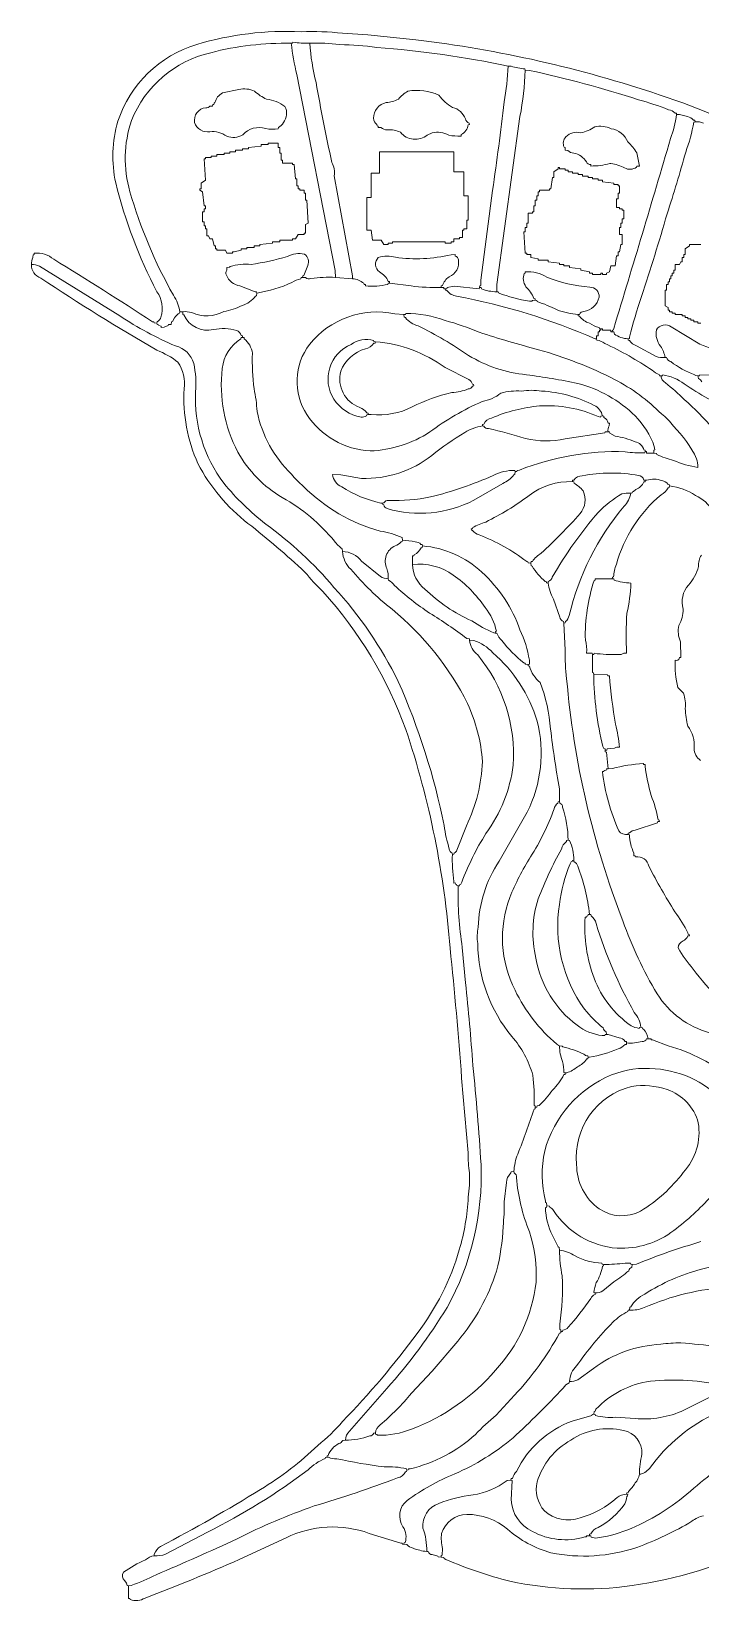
# Model space of a CAD drawing. Header units: millimetres. Extents: x 3818 to 296698, y 517 to 278183.
# Drawn here: x 3818 to 112352, y 23861 to 278183 of the extents above; entities that cross this region are included whole.
import ezdxf

# ---------------------------------------------------------------- set-up
doc = ezdxf.new("R2010")
doc.units = ezdxf.units.MM
for name, color, linetype, lineweight in [('01_MAIN_BUILDING_CLOSED', 7, 'Continuous', 13), ('03_POOLS_AND_WATER', 7, 'Continuous', 13), ('04_PATHS_ISLANDS_AND_BRIDGES', 7, 'Continuous', 13)]:
    doc.layers.add(name, color=color, linetype=linetype, lineweight=lineweight)

msp = doc.modelspace()

# ---------------------------------------------------------------- linework, layer by layer
at = {"layer": '01_MAIN_BUILDING_CLOSED', "linetype": 'Continuous'}
for points in [[(114308, 200419, 0.1593665), (111528, 202963, 0.1168201), (107292, 204514), (107265, 204277), (107075, 204232, -0.1687967), (105938, 203090, 0.1506664), (98698, 191811, 0.0803687), (98226, 189772), (98053, 189710), (98032, 189468), (98271, 189443), (98322, 189259, 0.06987), (101042, 188773, -0.0461599), (100390, 183869, 0.0257), (100347, 177431), (99889, 177426, -0.2479031), (98945, 177213, -0.0434424), (95093, 177386), (95033, 177218), (94792, 177199), (94831, 174265), (95003, 174201), (95023, 173958), (97263, 173883), (97327, 173716), (97569, 173727, 0.0250013), (98562, 165923, -0.0339595), (99190, 162153, 0.2425438), (98401, 162016), (97181, 161883), (97118, 161710), (96875, 161690), (96895, 161447), (97067, 161384), (97338, 158681), (98034, 158706, -0.0484588), (103053, 159530), (103114, 159364), (103356, 159375), (103336, 159123, 0.0303248), (104332, 154332, -0.0514381), (105450, 150407), (105629, 150348), (105671, 150116), (105425, 150113), (105373, 149931), (101715, 148748, 0.1827739), (100823, 148286), (100614, 148260), (100579, 148032), (100791, 147982, 0.0893873), (101501, 145019), (101505, 144560), (101745, 144569), (101808, 144401, -0.4054813), (103976, 142865, 0.0223949), (108171, 135486, -0.0458584), (110290, 132086), (110306, 131879), (110490, 131826), (110532, 131597), (110292, 131588, -0.1668736), (109507, 130771, 0.3013602), (108695, 129644, 0.0547759), (111162, 126208, 0.0412187), (115332, 121356, 0.2552192)], [(112354, 160039, -0.2674783), (111308, 161977, 0.1834964), (110259, 165583, -0.0460905), (109862, 168427, 0.1115482), (109564, 170907), (108663, 171857, -0.0711528), (108218, 176273, 0.2162166), (108812, 176374), (108916, 176732), (109144, 176736), (109088, 179227, -0.1654275), (108839, 181902, 0.1115377), (109526, 184551, -0.26687), (110392, 188451, 0.1220663), (111997, 191450, -0.1554061), (112472, 193317)]]:
    msp.add_lwpolyline(points, format="xyb", dxfattribs=at)
at = {"layer": '03_POOLS_AND_WATER', "linetype": 'Continuous'}
msp.add_lwpolyline([(89468, 80671, 0.0508692), (89906, 76480, -0.0559413), (89492, 68638), (89507, 67783), (89679, 67720), (89699, 67477), (89937, 67502), (89986, 67688, 0.1525179), (90875, 68153, 0.0216952), (94559, 72801, -0.2149654), (95224, 73495), (95255, 73727), (95048, 73773, -0.0676739), (95430, 75404, 0.0914034), (96446, 78055), (96622, 78115), (96644, 78356), (96401, 78376), (96337, 78549, -0.1151438), (91988, 79720, 0.1117318)], format="xyb", close=True, dxfattribs=at)
at = {"layer": '04_PATHS_ISLANDS_AND_BRIDGES', "linetype": 'Continuous'}
for points in [[(112843, 263304, 0.1172882), (111458, 263542), (111423, 263770), (111215, 263796, 0.1485502), (110199, 264366, 0.1109924), (108449, 264699), (108414, 264927), (108205, 264953, 0.1539789), (107158, 265491, 0.0261517), (102286, 267101, 0.0258887), (84619, 271860), (83912, 271875), (83863, 272089, -0.0612909), (81615, 272552), (81134, 272569, 0.0327752), (59843, 275583, 0.0315289), (53822, 276044, 0.0380887), (48958, 276273, -0.0571705), (46238, 276448), (46187, 276288), (45949, 276273, 0.0657622), (32906, 274733, 0.2453521), (20060, 263737, 0.1532178), (19792, 252199, 0.0568765), (26850, 235415, -0.1143925), (27894, 232755), (27862, 232523, 0.1664051), (27042, 231753), (26687, 231183), (26527, 231112), (26505, 230671), (26061, 230652), (25985, 230499), (25334, 230261), (24884, 230208), (24875, 230434), (24507, 230501), (24434, 230650), (24225, 230675), (24190, 230903), (24221, 231135, 0.2474522), (24829, 231885, 0.2384505), (24190, 235995, -0.0599824), (17508, 253619, -0.1272028), (17853, 263628, -0.2446548), (30646, 276067, -0.0846604), (47569, 278125, -0.0330015), (54283, 277894), (58406, 277619), (66187, 276835, -0.0509766), (105642, 267911, -0.0470377), (125335, 259363, -0.0707334)], [(112843, 263304, 0.1172882), (111458, 263542), (111244, 263493, -0.0445809), (109925, 258593, -0.0113022), (106928, 248628, -0.0087378), (102761, 235202, 0.0178992), (100793, 228641), (100793, 228405), (100579, 228356), (100610, 228125), (100811, 228090, 0.1463937), (101969, 227201), (105124, 225495, 0.0881993), (106597, 225347, 0.095368), (105851, 227148, -0.2166189), (105177, 229789, -0.4612145), (107591, 230276), (112234, 227511, 0.0589382), (116825, 226084, -0.4389456)], [(114294, 213831, 0.0448186), (109706, 218502, 0.028808), (106638, 221221, -0.2366519), (105903, 222338), (105670, 222368), (105629, 222563, -0.0779559), (104514, 223264, 0.0377558), (96811, 227598, 0.1215273), (95528, 228135), (95486, 228356), (95239, 228373, 0.05511), (72785, 235285, -0.2146969), (71181, 236192), (70981, 236227), (70949, 236458), (70718, 236458), (70718, 236690), (70255, 236690, -0.042217), (65394, 236921), (61921, 237384), (61683, 237360), (61632, 237175, -0.0767317), (57986, 236921), (57986, 237153), (57789, 237187), (57725, 237355, 0.1605644), (55903, 238079), (53125, 238310, 0.0463456), (49161, 238134, -0.2649602), (48259, 238271), (47801, 238310), (47563, 238285), (47514, 238099, 0.078023), (46081, 237484, -0.0641659), (40394, 235764), (40333, 235326), (40169, 235266, -0.1587435), (38001, 233758, -0.074661), (35050, 232774, -0.2358892), (29854, 232631, 0.0697716), (28356, 232755), (28407, 232307), (28558, 232234, 0.3615023), (33350, 229845, -0.1206241), (37120, 229713, -0.2354383), (37864, 228871), (38053, 228825), (38079, 228588), (38309, 228556), (38342, 228353, -0.1867143), (39672, 226015, 0.0415245), (39931, 220255, -0.0403775), (40418, 216575, 0.1506849), (46007, 206424, 0.0498603), (47959, 204441, 0.132475), (60394, 197199, -0.0795509), (63924, 196136), (64005, 195718, -0.0544131), (66051, 195449, -0.2059119), (67001, 195045), (67210, 195019), (67245, 194792, -0.1701707), (76868, 190526, -0.1241059), (83053, 181202, -0.0698359), (84577, 176299), (84586, 175630), (84375, 175579), (84400, 175341), (84586, 175292, 0.1484868), (86329, 172671, -0.0720156), (88011, 165095, 0.0116251), (89443, 155416), (89468, 153356), (89497, 153123, -0.3021459), (89977, 152474, -0.0776324), (90856, 147106), (91084, 147071, -0.1102013), (91782, 143866), (91813, 143634, -0.2455682), (92424, 142886, -0.06544), (94329, 135069), (94560, 135038), (94595, 134837, -0.1843921), (95397, 133591, 0.0549155), (101597, 119190, -0.1480622), (102662, 116782), (102893, 116750), (102925, 116547), (103089, 116487, -0.1282093), (103819, 114931), (104276, 114889), (104361, 114751), (104564, 114733), (107086, 113799, -0.0932262), (117508, 108481, -0.0299912)], [(112569, 221364, 0.1910804), (111984, 221902), (111921, 222338), (111473, 222388), (111399, 222537, -0.0767215), (107527, 224656, -0.2166929), (106829, 225316), (106597, 225347, -0.0881993), (105124, 225495), (101969, 227201, -0.1463937), (100811, 228090), (100610, 228125), (100579, 228356, -0.1381051), (98363, 229122), (98259, 229478), (98032, 229514), (97801, 229514), (97801, 229745), (96412, 229745), (96412, 229977), (96181, 229977), (96181, 229745), (95949, 229745), (95949, 229514), (95718, 229514), (95718, 228819), (95486, 228819), (95486, 228356), (95528, 228135, -0.1215273), (96811, 227598, -0.0377558), (104514, 223264, 0.0779559), (105629, 222563), (105670, 222368), (105903, 222338), (106145, 222357), (106204, 222524, -0.1233653), (109698, 221041, 0.0338176), (117462, 216567)], [(114294, 213831, 0.0448186), (109706, 218502, 0.028808), (106638, 221221, -0.2366519), (105903, 222338), (106145, 222357), (106204, 222524, -0.1233653), (109698, 221041, 0.0338176), (117462, 216567)], [(114808, 222485), (112228, 222530), (112164, 222358), (111921, 222338), (111984, 221902, -0.1910804), (112569, 221364, 0.1527782)], [(113802, 115886, -0.1902314), (105314, 122212, -0.0517281), (99752, 134011, -0.0716174), (90625, 173264, -0.0386729), (90393, 177893), (90162, 182292), (90131, 182523, -0.2290584), (89492, 183243), (88474, 186160, -0.0820519), (87616, 188773), (87383, 188803), (87343, 188998), (87163, 189043, -0.0793724), (85044, 191499), (84890, 191568), (84838, 192014), (84391, 192066), (84322, 192219), (84148, 192267, 0.0712), (76442, 196580, -0.165031), (75374, 197318), (75168, 197350), (75116, 197569), (75361, 197579), (75402, 197771, -0.0566995), (77494, 198664, 0.0453776), (84533, 202967, -0.1734839), (91551, 205208), (91582, 205440), (91783, 205474, -0.2393326), (93143, 206162, -0.0919167), (102281, 206216, -0.314099), (103130, 205476), (103356, 205440), (103611, 205448, -0.1614911), (106075, 205381, -0.1905367), (107057, 204777), (107259, 204744), (107292, 204514, -0.1168201), (111528, 202963, -0.1593665), (114308, 200419, -0.1470855)], [(115332, 121356, -0.0412187), (111162, 126208, -0.0547759), (108695, 129644, -0.3013602), (109507, 130771, 0.1668736), (110292, 131588), (110532, 131597), (110490, 131826), (110306, 131879), (110290, 132086, 0.0458584), (108171, 135486, -0.0223949), (103976, 142865, 0.4054813), (101808, 144401), (101745, 144569), (101505, 144560), (101501, 145019, -0.0893873), (100791, 147982), (100579, 148032, -0.2788465), (99076, 148614, -0.0742983), (96412, 158218), (96649, 158211), (96693, 158392), (97057, 158463), (97102, 158654), (97338, 158681), (97067, 161384), (96895, 161447), (96875, 161690), (96846, 161924), (96654, 161967), (96506, 162264, -0.058368), (95023, 173958), (95003, 174201), (94831, 174265), (94792, 177199), (94745, 177415), (93866, 177431, 0.0730558), (93658, 179538, -0.0863044), (95081, 189179), (95261, 189230), (95255, 189468), (98032, 189468), (98053, 189710), (98226, 189772, -0.0803687), (98698, 191811, -0.1506664), (105938, 203090, 0.1687967), (107075, 204232), (107265, 204277), (107292, 204514), (107259, 204744), (107057, 204777, 0.1905367), (106075, 205381, 0.1614911), (103611, 205448), (103356, 205440), (103330, 205203), (103141, 205157, -0.2045884), (101845, 203946), (101484, 203636), (101310, 203586), (101273, 203388), (101042, 203356, -0.139393), (99940, 201217, 0.1166327), (91029, 183508, -0.1902947), (90425, 182527), (90393, 182324), (90162, 182292), (90393, 177893, 0.0386729), (90625, 173264, 0.0716174), (99752, 134011, 0.0517281), (105314, 122212, 0.1902314), (113802, 115886, 0.0560873)], [(112472, 193317, 0.1554061), (111997, 191450, -0.1220663), (110392, 188451, 0.26687), (109526, 184551, -0.1115377), (108839, 181902, 0.1654275), (109088, 179227), (109144, 176736), (108916, 176732), (108812, 176374, -0.2162166), (108218, 176273, 0.0711528), (108663, 171857), (109564, 170907, -0.1115482), (109862, 168427, 0.0460905), (110259, 165583, -0.1834964), (111308, 161977, 0.2674783), (112354, 160039)], [(117508, 108481, 0.0932262), (107086, 113799), (104564, 114733), (104361, 114751), (104276, 114889), (103819, 114931), (103585, 114902, -0.329017), (102878, 114480, -0.0827863), (100347, 114236), (100313, 114008), (100105, 113980, -0.1322717), (98976, 113292, -0.0563463), (94355, 111926), (94097, 111921), (94067, 111689), (93871, 111650, -0.1418038), (92386, 110392, -0.087914), (90641, 109390), (90394, 109375), (90364, 109142), (90169, 109101, -0.0820144), (88310, 106597, -0.0594858), (86167, 104127), (85819, 104032), (85770, 103845), (85532, 103819), (85510, 103579), (85330, 103524, -0.0179901), (82700, 96235, 0.0784059), (82060, 93403), (82089, 93168, -0.3557395), (82469, 92419, 0.0732248), (84576, 83650, -0.0941325), (85664, 75447, -0.1595772), (79082, 61196, -0.1253552), (65480, 51649, -0.101586), (59950, 50664), (59861, 50798), (59644, 50816), (59606, 51042), (59373, 51013, -0.3120032), (58696, 50560, -0.0984634), (54745, 49884), (54307, 49825, -0.2029045), (53687, 49321, 0.1898651), (51948, 47393), (51761, 47344), (51736, 47106), (51985, 47093, 0.1296179), (53338, 46856, 0.021887), (61038, 45529, -0.0655902), (64656, 45243), (64699, 45023), (64942, 45043), (65003, 45217), (65223, 45221, 0.1272476), (75841, 50779, -0.0349801), (79209, 53893), (82192, 57159, 0.0620886), (89475, 67203), (89670, 67244), (89699, 67477), (89679, 67720), (89507, 67783), (89492, 68638, 0.0559413), (89906, 76480, -0.0508692), (89468, 80671), (89408, 81110), (89247, 81172), (88343, 83019, -0.1164003), (87193, 87541), (87364, 87604), (87384, 87847), (87344, 88305), (87209, 88394), (87198, 88603, -0.1176899), (87064, 96732, -0.2320482), (97883, 109061, -0.1160432), (104975, 110067, -0.1983059), (116634, 104134, 0.169991)], [(114063, 89410, -0.047794), (108032, 83866, -0.1763602), (98795, 80971, -0.2335882), (88498, 87109, 0.130975), (87882, 87623), (87822, 87787), (87384, 87847), (87364, 87604), (87193, 87541, 0.1164003), (88343, 83019), (89247, 81172), (89408, 81110), (89468, 80671, -0.1117318), (91988, 79720, 0.1151438), (96337, 78549), (96401, 78376), (96644, 78356, 0.0409084), (100106, 78570), (100967, 78548), (101030, 78376), (101273, 78356), (101946, 78405, -0.0268624), (112410, 82035, 0.0199825)], [(112410, 82035, 0.0268624), (101946, 78405), (101273, 78356), (101214, 77918, 0.207536), (100692, 77316, -0.0439102), (98299, 75544), (96512, 74091, -0.1479472), (95255, 73727), (95224, 73495, 0.2149654), (94559, 72801, -0.0216952), (90875, 68153, -0.1525179), (89986, 67688), (89937, 67502), (89699, 67477), (89670, 67244), (89475, 67203, -0.0620886), (82192, 57159), (79209, 53893, 0.0349801), (75841, 50779, -0.1272476), (65223, 45221), (65003, 45217), (64942, 45043), (64699, 45023), (64673, 44787), (64483, 44741, -0.2374119), (63209, 43735, -0.0170825), (49682, 39207, 0.0319432), (37186, 33879, -0.0083633), (24036, 28048, -0.0235913), (20029, 26303), (19560, 26273), (19560, 24190), (19798, 24196), (19849, 24017, 0.2234142), (22252, 24276, 0.0115476), (37538, 30517), (45122, 34044, -0.2040197), (58600, 34757), (63720, 33192), (63935, 33183), (63994, 33007), (64236, 32986), (64261, 33224), (64445, 33275, 0.2199019), (64084, 35843, -0.3922751), (64761, 40100, -0.0610994), (72492, 44406, 0.0735282), (81928, 50248, 0.0194645), (90067, 58313, -0.1612516), (91054, 59147), (91088, 59375, -0.2029549), (92245, 61922, -0.0388436), (98132, 68997, -0.0745436), (100536, 70725), (100577, 70920), (100810, 70949), (100862, 71395), (101017, 71464, -0.1496814), (103310, 73542, -0.080126), (112484, 77563)], [(117002, 74665, 0.0886267), (103192, 71346, -0.1160163), (100810, 70949), (100577, 70920), (100536, 70725, 0.0745436), (98132, 68997, 0.0388436), (92245, 61922, 0.2029549), (91088, 59375, 0.1325863), (92422, 59663), (94977, 61504, -0.1485909), (105897, 65399, -0.040891), (109143, 65625, -0.0289886), (120851, 64138, 0.1309561)], [(120851, 64138, 0.0289886), (109143, 65625, 0.040891), (105897, 65399, 0.1485909), (94977, 61504), (92422, 59663, -0.1325863), (91088, 59375), (91054, 59147, 0.1612516), (90067, 58313, -0.0194645), (81928, 50248, -0.0735282), (72492, 44406, 0.0610994), (64761, 40100, 0.3922751), (64084, 35843, -0.2199019), (64445, 33275), (64261, 33224), (64236, 32986), (64684, 32936, 0.1500727), (65708, 32374, 0.079936), (67940, 31829, 0.0871392), (67322, 35604, -0.3528828), (69895, 39596, -0.0616731), (75443, 40992, 0.1295927), (80953, 43325), (81597, 43403), (81627, 43636), (81822, 43676, -0.1004114), (82510, 44805, -0.1936349), (91504, 52941), (94734, 53842), (94785, 54026), (95023, 54051), (95075, 54497), (95230, 54566), (95369, 54871, -0.167249), (104220, 59438, -0.079548), (116277, 58669)], [(114731, 57259), (109639, 54713, -0.1282424), (101737, 53357), (98495, 53587, -0.0801185), (95313, 53842), (95261, 54026), (95023, 54051), (94785, 54026), (94734, 53842), (91504, 52941, 0.1936349), (82510, 44805, 0.1004114), (81822, 43676), (81627, 43636), (81597, 43403), (81809, 43352), (81610, 40174, 0.273911), (85071, 35071, 0.1970957), (93582, 34179), (93786, 34196), (93872, 34333), (94329, 34375), (94355, 34611), (94545, 34657, -0.2028321), (95762, 35719, 0.1191284), (100060, 39523, 0.0915548), (100374, 40752), (100509, 40836), (100545, 41051), (100347, 41088, 0.1947281), (98795, 40557, -0.1207299), (92797, 37295, -0.2766227), (87011, 38400, -0.2387015), (85838, 43097, -0.1978508), (91320, 49884, -0.2078431), (99827, 51447, -0.3723419), (102838, 47601, 0.0677729), (102431, 44329, 0.1829533), (104041, 45264, -0.1295477), (115085, 54360, -0.064516)], [(115085, 54360, 0.1295477), (104041, 45264, -0.1829533), (102431, 44329, -0.1490773), (101736, 42940, -0.0814223), (100631, 41526), (100578, 41355), (100379, 41319), (100347, 41088), (100545, 41051), (100509, 40836), (100374, 40752, -0.0915548), (100060, 39523, -0.1191284), (95762, 35719, 0.2028321), (94545, 34657), (94355, 34611), (94329, 34375), (94563, 34347), (94608, 34156), (95289, 33991, 0.0702862), (100373, 35275, 0.0851163), (110699, 41616, -0.0273219), (119745, 48542, -0.1189479)], [(119745, 48542, 0.0273219), (110699, 41616, -0.0851163), (100373, 35275, -0.0702862), (95289, 33991), (94608, 34156), (94563, 34347), (94329, 34375), (93872, 34333), (93786, 34196), (93582, 34179, -0.1970957), (85071, 35071, -0.273911), (81610, 40174), (81809, 43352), (81597, 43403), (80953, 43325, -0.1295927), (75443, 40992, 0.0616731), (69895, 39596, 0.3528828), (67322, 35604, -0.0871392), (67940, 31829), (68173, 31799, 0.2995399), (68819, 31316), (69713, 31083), (69798, 30945), (70255, 30903), (70274, 31146), (70446, 31209), (70468, 32286, -0.0746907), (70337, 34757, -0.3188181), (74446, 37822, -0.1816537), (81035, 35433, 0.1116399), (88081, 31599, 0.1313193), (101996, 32494, 0.0501153), (110951, 36734, -0.0904756), (112806, 37626)], [(112806, 37626, 0.0904756), (110951, 36734, -0.0501153), (101996, 32494, -0.1313193), (88081, 31599, -0.1116399), (81035, 35433, 0.1816537), (74446, 37822, 0.3188181), (70337, 34757, 0.0746907), (70468, 32286), (70446, 31209), (70274, 31146), (70255, 30903), (70694, 30844), (70756, 30682), (71052, 30533, 0.0418786), (81415, 27017, 0.0869881), (101261, 26285, 0.0703848), (122271, 32590, -0.1132157)]]:
    msp.add_lwpolyline(points, format="xyb", dxfattribs=at)
for points in [[(27894, 232755, 0.1143925), (26850, 235415, -0.0568765), (19792, 252199, -0.1532178), (20060, 263737, -0.2453521), (32906, 274733, -0.0657622), (45949, 276273, 0.0288355), (46875, 271181), (53101, 239452), (53125, 238310, 0.0463456), (49161, 238134, -0.2649602), (48259, 238271), (47801, 238310), (47826, 238548), (48012, 238597), (48645, 240243, 0.3417047), (48101, 242081, 0.16909), (45331, 241706, -0.0381403), (39443, 240418, 0.0880384), (36053, 240104), (35976, 239950), (35532, 239931), (35525, 239480, 0.3194938), (35444, 238658, 0.2669957), (37645, 236950), (40129, 235998), (40351, 235985), (40394, 235764), (40333, 235326), (40169, 235266, -0.1587435), (38001, 233758, -0.074661), (35050, 232774, -0.2358892), (29854, 232631, 0.0697716), (28356, 232755)], [(45949, 276273), (46187, 276288), (46238, 276448, 0.0571705), (48958, 276273, 0.0410179), (49980, 269888, 0.0097944), (52546, 256946, -0.1657225), (52922, 254763), (55893, 238567), (55903, 238079), (53125, 238310), (53101, 239452), (46875, 271181, -0.0288355)], [(48958, 276273, 0.0410179), (49980, 269888, 0.0097944), (52546, 256946, -0.1657225), (52922, 254763), (55893, 238567), (55903, 238079, -0.1605644), (57725, 237355), (57789, 237187), (57986, 237153), (57986, 236921, 0.0767317), (61632, 237175), (61683, 237360), (61921, 237384), (61895, 237621), (61706, 237668, 0.1583843), (60273, 239208, -0.461046), (60084, 241536, -0.1562404), (62866, 241570, 0.090817), (71871, 241981), (72569, 242014), (72568, 241780, -0.2889506), (73067, 241135, -0.3554759), (71557, 238397, 0.1627363), (70469, 236974), (70280, 236927), (70255, 236690), (70718, 236690), (70718, 236458), (70949, 236458), (71187, 236483), (71238, 236667), (72359, 236889), (76455, 236479), (76505, 236690), (76524, 236933), (76696, 236996), (76729, 237857), (78607, 252412, 0.0079195), (80480, 266742, 0.0324724), (81134, 272569, 0.0327752), (59843, 275583, 0.0315289), (53822, 276044, 0.0380887)], [(81134, 272569, -0.0324724), (80480, 266742, -0.0079195), (78607, 252412), (76729, 237857), (76696, 236996), (76524, 236933), (76505, 236690), (76743, 236665), (76793, 236480, 0.1044623), (79282, 235995), (79295, 237150), (83052, 264401, 0.0387228), (83912, 271875), (83863, 272089, -0.0612909), (81615, 272552)], [(83912, 271875, -0.0387228), (83052, 264401), (79295, 237150), (79282, 235995), (79520, 235971), (79571, 235786, 0.0508765), (84579, 234442), (84986, 234438), (85075, 234568), (85532, 234606), (85504, 234840), (85311, 234883, 0.0967386), (84024, 236802, -0.250985), (83739, 238948), (83919, 238998), (83912, 239236, -0.1486783), (87421, 238347, 0.071635), (94357, 236718, -0.4604671), (95885, 235104, -0.3058835), (93387, 232774, 0.3117956), (92711, 232321), (92477, 232292), (92508, 232060), (92708, 232025, 0.1657569), (94322, 230896, 0.0697021), (95894, 230188), (95943, 230002), (96181, 229977), (96412, 229977), (96412, 229745), (97801, 229745), (97801, 229514), (98032, 229514), (98055, 229754), (98234, 229810), (98250, 230018, 0.0024738), (107474, 260813, 0.0605643), (108449, 264699), (108414, 264927), (108205, 264953, 0.1539789), (107158, 265491, 0.0261517), (102286, 267101, 0.0258887), (84619, 271860)], [(37489, 268761), (34797, 268212, 0.2095705), (33588, 266644), (33459, 266541), (33411, 266357), (33221, 266316), (33218, 266088), (32773, 266069, -0.2851314), (32108, 265808, 0.4438477), (30295, 263391, 0.3689785), (32760, 261927, -0.1907284), (35490, 261185, 0.2308198), (38103, 261434, -0.298168), (41819, 262422, 0.0744633), (43866, 262384), (43869, 262614, 0.1711791), (44683, 263419, 0.3004592), (44948, 266013, 0.1304614), (41963, 267195, -0.086853), (40029, 268502, 0.1646707)], [(64856, 268477, 0.0731129), (63335, 267221, -0.1212894), (61352, 266657, 0.3503405), (59296, 264104, 0.1382545), (59827, 263068), (59875, 262885), (60066, 262844), (60069, 262616), (60511, 262594, 0.191095), (61532, 262227, -0.1253702), (63685, 261833, 0.4143549), (68021, 261378), (68814, 261740, -0.1834809), (71536, 261351, 0.0582092), (73495, 261227), (73495, 261458, 0.2516534), (74655, 263054), (74884, 263079), (74838, 263294, -0.2339941), (74206, 264022, 0.2496175), (72115, 265865, -0.1205478), (69920, 267836, 0.1604436)], [(108449, 264699, -0.0605643), (107474, 260813, -0.0024738), (98250, 230018), (98234, 229810), (98055, 229754), (98032, 229514), (98259, 229478), (98363, 229122, 0.1381051), (100579, 228356), (100793, 228405), (100793, 228641, -0.0178992), (102761, 235202, 0.0087378), (106928, 248628, 0.0113022), (109925, 258593, 0.0445809), (111244, 263493), (111458, 263542), (111423, 263770), (111215, 263796, 0.1485502), (110199, 264366, 0.1109924)], [(95171, 262699, -0.1135636), (92920, 261758, 0.2653545), (90513, 261108, 0.321039), (90221, 259431), (90375, 259355), (90394, 258912), (90837, 258893, 0.1938518), (91786, 258452, -0.2125681), (93825, 257020, 0.2615946), (94552, 256589), (94560, 256366, 0.0748164), (97601, 256771), (97799, 256777, -0.0870412), (100030, 256050, 0.2833357), (101928, 256172), (101989, 256340), (102431, 256366), (102010, 258492, 0.0787419), (100552, 260274, 0.2591318), (97830, 262413, 0.1681124)], [(3819, 240394, -0.1232451), (4068, 241537), (4121, 241944), (4293, 242004), (4282, 242245, -0.2015031), (7450, 241246, -0.0066675), (23470, 231126), (23658, 231093), (23737, 230948), (24190, 230903), (24225, 230675), (24434, 230650), (24507, 230501), (24875, 230434), (24884, 230208), (25334, 230261), (25985, 230499), (26061, 230652), (26505, 230671), (26527, 231112), (26687, 231183), (27042, 231753, -0.1664051), (27862, 232523), (27894, 232755), (28356, 232755), (28407, 232307), (28558, 232234, 0.3615023), (33350, 229845, -0.1206241), (37120, 229713, -0.2354383), (37864, 228871), (38053, 228825), (38079, 228588), (37846, 228558), (37805, 228363, 0.2361548), (34782, 223551, 0.151975), (37308, 209993, 0.1324773), (44514, 202616, -0.0946697), (52967, 195560, 0.0686099), (54220, 194301), (54282, 193866, 0.1878468), (55606, 191023, 0.0510053), (62311, 184533, -0.1058167), (74553, 169229, -0.0914251), (76965, 159836, -0.1014978), (74389, 149454), (72815, 145476, -0.2351705), (72372, 145024), (72338, 144823), (72106, 144792), (72077, 145025, -0.2995713), (71594, 145671, -0.0392982), (70762, 149466, 0.0553216), (63310, 172801, 0.0718505), (52894, 188079, 0.0598308), (41843, 198324, -0.0567237), (35038, 204946, -0.1754839), (30440, 219792, 0.0748512), (30151, 224364, 0.2672456), (27206, 227206, -0.0458384), (18183, 232072), (5157, 240110, 0.1288003)], [(47801, 238310), (47826, 238548), (48012, 238597), (48645, 240243, 0.3417047), (48101, 242081, 0.16909), (45331, 241706, -0.0381403), (39443, 240418, 0.0880384), (36053, 240104), (35976, 239950), (35532, 239931), (35525, 239480, 0.3194938), (35444, 238658, 0.2669957), (37645, 236950), (40129, 235998), (40351, 235985), (40394, 235764, 0.0641659), (46081, 237484, -0.078023), (47514, 238099), (47563, 238285)], [(61921, 237384), (61895, 237621), (61706, 237668, 0.1583843), (60273, 239208, -0.461046), (60084, 241536, -0.1562404), (62866, 241570, 0.090817), (71871, 241981), (72569, 242014), (72568, 241780, -0.2889506), (73067, 241135, -0.3554759), (71557, 238397, 0.1627363), (70469, 236974), (70280, 236927), (70255, 236690, -0.042217), (65394, 236921)], [(3819, 240394, 0.325704), (5341, 238211, 0.0170248), (24190, 226505, -0.0729632), (27582, 224573, -0.1842301), (28588, 220255, 0.1201983), (30826, 208141, 0.1060847), (38948, 198439, -0.0209708), (48190, 190551, 0.0357335), (51073, 187415, -0.0984239), (64554, 165017, -0.061851), (71712, 129582, -0.0087188), (73595, 108548), (74651, 96410, 0.0400041), (74879, 93166, -0.0433517), (74658, 89231, -0.0598977), (73218, 80717, -0.0920791), (66392, 67173, -0.0337261), (54282, 52894, -0.0461174), (50290, 49016, -0.0528776), (40995, 41875, -0.0176114), (24762, 32646, 0.1475701), (23743, 31380), (23727, 31134, 0.1080129), (25566, 31379), (32391, 34970, 0.0462078), (48692, 45058, -0.0928819), (51452, 46893), (51499, 47081), (51736, 47106), (51761, 47344), (51948, 47393, -0.1898651), (53687, 49321, 0.2029045), (54307, 49825), (54745, 49884, -0.2050761), (55391, 51322), (61458, 58218, 0.0445225), (71225, 71368, 0.1380161), (76736, 94560, 0.0097631), (75416, 110601, 0.0096245), (74214, 123982), (73703, 129721, -0.0443007), (73032, 139699), (72802, 139732), (72771, 139936), (72599, 139978), (72568, 140164), (72338, 140162), (72355, 140411, -0.0538314), (72106, 144792), (72077, 145025, -0.2995713), (71594, 145671, -0.0392982), (70762, 149466, 0.0553216), (63310, 172801, 0.0718505), (52894, 188079, 0.0598308), (41843, 198324, -0.0567237), (35038, 204946, -0.1754839), (30440, 219792, 0.0748512), (30151, 224364, 0.2672456), (27206, 227206, -0.0458384), (18183, 232072), (5157, 240110, 0.1288003)], [(85532, 234606), (85504, 234840), (85311, 234883, 0.0967386), (84024, 236802, -0.250985), (83739, 238948), (83919, 238998), (83912, 239236, -0.1486783), (87421, 238347, 0.071635), (94357, 236718, -0.4604671), (95885, 235104, -0.3058835), (93387, 232774, 0.3117956), (92711, 232321), (92477, 232292, -0.0605056), (89074, 233055, 0.0366554), (85820, 234395), (85770, 234581)], [(76505, 236690), (76455, 236479), (72359, 236889), (71238, 236667), (71187, 236483), (70949, 236458), (70981, 236227), (71181, 236192, 0.2146969), (72785, 235285, -0.05511), (95239, 228373), (95486, 228356), (95486, 228819), (95718, 228819), (95718, 229514), (95949, 229514), (95949, 229745), (96181, 229745), (96181, 229977), (95943, 230002), (95894, 230188, -0.0697021), (94322, 230896, -0.1657569), (92708, 232025), (92508, 232060), (92477, 232292, -0.0605056), (89074, 233055, 0.0366554), (85820, 234395), (85770, 234581), (85532, 234606), (85075, 234568), (84986, 234438), (84579, 234442, -0.0508765), (79571, 235786), (79520, 235971), (79282, 235995, -0.1044623), (76793, 236480), (76743, 236665)], [(96412, 215856, 0.2599019), (95098, 217552, 0.1087586), (86557, 219891, 0.0768911), (83267, 219879, 0.0856622), (79976, 219561, -0.1192615), (76942, 218197, 0.057784), (68449, 213264, -0.1339156), (58768, 210181, -0.2386888), (48497, 216090, -0.3171412), (48928, 227461, -0.2807191), (62747, 232424), (64236, 232292), (64479, 232312), (64543, 232483, -0.0879447), (70924, 231340, -0.0299813), (76418, 229427, 0.0130733), (86075, 226585, -0.0478299), (98396, 221776, -0.0767897), (106002, 216187, -0.076581), (107930, 214180, -0.0843528), (111708, 208932, -0.0704654), (111921, 207523, -0.068319), (107956, 208650, -0.0620732), (105262, 209633), (105192, 209786), (104745, 209838), (103588, 209838), (103588, 210069), (103356, 210069), (103305, 209858, -0.0433864), (100110, 210064, 0.1027573), (82978, 207085), (82588, 207030), (82532, 206851), (82292, 206829), (82232, 206391), (82067, 206331, -0.1463083), (80253, 204933), (75579, 202199, -0.1926341), (61497, 200848, -0.2699896), (60980, 201454), (60790, 201500), (60764, 201736), (60510, 201745, -0.0905644), (54144, 204375, -0.2685055), (52662, 206366), (54030, 206338), (57360, 205740, 0.1763633), (68766, 209474, -0.0324944), (74095, 213174, -0.1000812), (76968, 214236), (76994, 214473), (77184, 214518, -0.2363859), (78456, 215525, -0.077541), (86229, 217475, -0.1226669), (95756, 215749), (96124, 215683), (96174, 215842)], [(96412, 215856, 0.2599019), (95098, 217552, 0.1087586), (86557, 219891, 0.0768911), (83267, 219879, 0.0856622), (79976, 219561, -0.1192615), (76942, 218197, 0.057784), (68449, 213264, -0.1339156), (58768, 210181, -0.2386888), (48497, 216090, -0.3171412), (48928, 227461, -0.2807191), (62747, 232424), (64236, 232292), (64299, 231856), (64468, 231801, 0.152332), (66550, 230439, -0.0386317), (74733, 225659, 0.1144133), (84113, 222539, -0.0190847), (92427, 221131, -0.1315149), (101734, 215855, -0.1115274), (104840, 210911), (104902, 210373), (104780, 210291), (104745, 209838), (103588, 209838), (103588, 210069), (103356, 210069), (103334, 210309), (103152, 210363, 0.2800739), (101729, 211682, 0.0588681), (98484, 212604), (97607, 213081), (97570, 213279), (97338, 213310, -0.1561537), (97522, 214247), (97569, 214699), (97344, 214710, 0.2627691), (96678, 215624), (96643, 215825)], [(64236, 232292), (64479, 232312), (64543, 232483, -0.0879447), (70924, 231340, -0.0299813), (76418, 229427, 0.0130733), (86075, 226585, -0.0478299), (98396, 221776, -0.0767897), (106002, 216187, -0.076581), (107930, 214180, -0.0843528), (111708, 208932, -0.0704654), (111921, 207523, -0.068319), (107956, 208650, -0.0620732), (105262, 209633), (105192, 209786), (104745, 209838), (104780, 210291), (104902, 210373), (104840, 210911, 0.1115274), (101734, 215855, 0.1315149), (92427, 221131, 0.0190847), (84113, 222539, -0.1144133), (74733, 225659, 0.0386317), (66550, 230439, -0.152332), (64468, 231801), (64299, 231856)], [(106597, 225347, 0.095368), (105851, 227148, -0.2166189), (105177, 229789, -0.4612145), (107591, 230276), (112234, 227511, 0.0589382), (116825, 226084, -0.4389456), (117747, 224146, -0.2806225), (114808, 222485), (112228, 222530), (112164, 222358), (111921, 222338), (111473, 222388), (111399, 222537, -0.0767215), (107527, 224656, -0.2166929), (106829, 225316)], [(54282, 193866), (54220, 194301, -0.0686099), (52967, 195560, 0.0946697), (44514, 202616, -0.1324773), (37308, 209993, -0.151975), (34782, 223551, -0.2361548), (37805, 228363), (37846, 228558), (38079, 228588), (38309, 228556), (38342, 228353, -0.1867143), (39672, 226015, 0.0415245), (39931, 220255, -0.0403775), (40418, 216575, 0.1506849), (46007, 206424, 0.0498603), (47959, 204441, 0.132475), (60394, 197199, -0.0795509), (63924, 196136), (64005, 195718), (63972, 195487), (63770, 195454, -0.1675287), (62822, 194817, 0.4241115), (61484, 191114, -0.0862583), (61690, 189468, -0.1479472), (60432, 189832), (57365, 192319, 0.2338416)], [(59606, 227894), (59368, 227918), (59317, 228102, 0.2288836), (55671, 227430, 0.4636654), (52852, 218593, 0.2103401), (57287, 215681, 0.1258057), (58170, 215869), (58215, 216060), (58449, 216088), (58947, 216088, 0.1404918), (65561, 217309, -0.0599043), (72013, 219654, 0.0908942), (74674, 220232, 0.2920437), (75335, 220710), (75579, 220718), (75532, 220943), (75340, 220989, 0.2308933), (74771, 221763), (70906, 223684, 0.1394691)], [(59606, 227894), (59368, 227918), (59317, 228102, 0.2288836), (55671, 227430, 0.4636654), (52852, 218593, 0.2103401), (57287, 215681, 0.1258057), (58170, 215869), (58215, 216060), (58449, 216088), (58418, 216319), (58217, 216354, 0.1463474), (57059, 217244, -0.3863231), (53978, 223105, -0.2347623), (57985, 226737, 0.1898126), (59374, 227627), (59575, 227662)], [(59606, 227894), (59575, 227662), (59374, 227627, -0.1898126), (57985, 226737, 0.2347623), (53978, 223105, 0.3863231), (57059, 217244, -0.1463474), (58217, 216354), (58418, 216319), (58449, 216088), (58947, 216088, 0.1404918), (65561, 217309, -0.0599043), (72013, 219654, 0.0908942), (74674, 220232, 0.2920437), (75335, 220710), (75579, 220718), (75532, 220943), (75340, 220989, 0.2308933), (74771, 221763), (70906, 223684, 0.1394691)], [(76968, 214236), (76994, 214473), (77184, 214518, -0.2363859), (78456, 215525, -0.077541), (86229, 217475, -0.1226669), (95756, 215749), (96124, 215683), (96174, 215842), (96412, 215856), (96643, 215825), (96678, 215624, -0.2627691), (97344, 214710), (97569, 214699), (97522, 214247, 0.1561537), (97338, 213310), (96880, 213270), (96790, 213137), (90382, 212165, -0.1161484), (83958, 212199, 0.0236301), (77928, 213804, -0.3397684), (77202, 214208)], [(103356, 210069), (103305, 209858, -0.0433864), (100110, 210064, 0.1027573), (82978, 207085), (82588, 207030), (82532, 206851), (82292, 206829), (82241, 207040, 0.1222532), (78734, 206220, -0.0435107), (68569, 202727, -0.0518253), (61748, 202144, 0.3563992), (60998, 201765), (60764, 201736), (60510, 201745, -0.0905644), (54144, 204375, -0.2685055), (52662, 206366), (54030, 206338), (57360, 205740, 0.1763633), (68766, 209474, -0.0324944), (74095, 213174, -0.1000812), (76968, 214236), (77202, 214208, 0.3397684), (77928, 213804, -0.0236301), (83958, 212199, 0.1161484), (90382, 212165), (96790, 213137), (96880, 213270), (97338, 213310), (97570, 213279), (97607, 213081), (98484, 212604, -0.0588681), (101729, 211682, -0.2800739), (103152, 210363), (103334, 210309)], [(82292, 206829), (82241, 207040, 0.1222532), (78734, 206220, -0.0435107), (68569, 202727, -0.0518253), (61748, 202144, 0.3563992), (60998, 201765), (60764, 201736), (60790, 201500), (60980, 201454, 0.2699896), (61497, 200848, 0.1926341), (75579, 202199), (80253, 204933, 0.1463083), (82067, 206331), (82232, 206391)], [(91551, 205208), (91582, 205440), (91783, 205474, -0.2393326), (93143, 206162, -0.0919167), (102281, 206216, -0.314099), (103130, 205476), (103356, 205440), (103330, 205203), (103141, 205157, -0.2045884), (101845, 203946), (101484, 203636), (101310, 203586), (101273, 203388), (101042, 203356, 0.0888185), (99569, 203208, 0.0594267), (95776, 200289, 0.0474562), (88295, 189715, -0.2231705), (87647, 189005), (87616, 188773), (87383, 188803), (87343, 188998), (87163, 189043, -0.0793724), (85044, 191499), (84890, 191568), (84838, 192014), (84869, 192245), (85069, 192281, -0.0927119), (86489, 193603, 0.0247402), (92799, 200025, 0.2904513), (93310, 203727, 0.0637188), (91818, 204977), (91782, 205177)], [(91551, 205208, 0.1734839), (84533, 202967, -0.0453776), (77494, 198664, 0.0566995), (75402, 197771), (75361, 197579), (75116, 197569), (75168, 197350), (75374, 197318, 0.165031), (76442, 196580, -0.0712), (84148, 192267), (84322, 192219), (84391, 192066), (84838, 192014), (84869, 192245), (85069, 192281, -0.0927119), (86489, 193603, 0.0247402), (92799, 200025, 0.2904513), (93310, 203727, 0.0637188), (91818, 204977), (91782, 205177)], [(87616, 188773), (87647, 189005, 0.2231705), (88295, 189715, -0.0474562), (95776, 200289, -0.0594267), (99569, 203208, -0.0888185), (101042, 203356, -0.139393), (99940, 201217, 0.1166327), (91029, 183508, -0.1902947), (90425, 182527), (90393, 182324), (90162, 182292), (90131, 182523, -0.2290584), (89492, 183243), (88474, 186160, -0.0820519)], [(54282, 193866, 0.1878468), (55606, 191023, 0.0510053), (62311, 184533, -0.1058167), (74553, 169229, -0.0914251), (76965, 159836, -0.1014978), (74389, 149454), (72815, 145476, -0.2351705), (72372, 145024), (72338, 144823), (72106, 144792, 0.0538314), (72355, 140411), (72338, 140162), (72568, 140164), (72599, 139978), (72771, 139936), (72802, 139732), (73032, 139699), (73263, 139731), (73296, 139934), (73459, 139995), (73618, 140280, -0.0507248), (77530, 148165, 0.125093), (81961, 159243, 0.1914446), (76199, 177125, -0.2065109), (74884, 179514), (74843, 179735), (74446, 179797, 0.0211379), (68406, 183916, -0.043539), (62707, 188401, 0.137029), (61721, 189236), (61690, 189468, -0.1479472), (60432, 189832), (57365, 192319, 0.2338416)], [(64005, 195718), (63972, 195487), (63770, 195454, -0.1675287), (62822, 194817, 0.4241115), (61484, 191114, -0.0862583), (61690, 189468), (61721, 189236, -0.137029), (62707, 188401, 0.043539), (68406, 183916, -0.0211379), (74446, 179797), (74843, 179735), (74884, 179514), (75561, 179469, -0.1268639), (78644, 177487, -0.142511), (85844, 166399, -0.1812467), (84219, 151660), (79675, 143704, 0.1387993), (76268, 132991, 0.0834951), (76206, 130371, 0.1718996), (81729, 115294, -0.1092172), (85156, 108999, -0.0380918), (85341, 104126), (85513, 104062), (85532, 103819), (85770, 103845), (85819, 104032), (86167, 104127, 0.0594858), (88310, 106597, 0.0820144), (90169, 109101), (90364, 109142), (90394, 109375), (90181, 109426, 0.0670026), (89947, 111243, -0.0901977), (89468, 113773), (89236, 113804), (89200, 114004), (89029, 114057, -0.1046869), (82259, 122769, -0.2104613), (81402, 137811, -0.0421187), (84761, 144405, 0.0577717), (88580, 152161, -0.1767693), (89204, 153121), (89237, 153324), (89468, 153356), (89443, 155416, -0.0116251), (88011, 165095, 0.0720156), (86329, 172671, -0.1484868), (84586, 175292), (84400, 175341), (84375, 175579), (83929, 175631), (83860, 175785), (83688, 175835, -0.0582984), (80136, 179442, -0.1096396), (79279, 180637), (79051, 180671), (78803, 180686, -0.0406624), (75248, 182655, -0.0883295), (67650, 187789, -0.2282649), (65625, 191782), (65625, 193171), (65857, 193171), (65893, 193366, 0.1746782), (67029, 194510), (67219, 194555), (67245, 194792), (67210, 195019), (67001, 195045, 0.2059119), (66051, 195449, 0.0544131)], [(67245, 194792), (67219, 194555), (67029, 194510, -0.1746782), (65893, 193366), (65857, 193171), (65625, 193171), (65625, 191782, -0.1853124), (72245, 190069, -0.0936127), (77384, 184792, -0.1306719), (79225, 180960), (79066, 180909), (79051, 180671), (79279, 180637, 0.1096396), (80136, 179442, 0.0582984), (83688, 175835), (83860, 175785), (83929, 175631), (84375, 175579), (84586, 175630), (84577, 176299, 0.0698359), (83053, 181202, 0.1241059), (76868, 190526, 0.1701707)], [(65625, 191782, 0.2282649), (67650, 187789, 0.0883295), (75248, 182655, 0.0406624), (78803, 180686), (79051, 180671), (79066, 180909), (79225, 180960, 0.1306719), (77384, 184792, 0.0936127), (72245, 190069, 0.1853124)], [(94792, 177199), (94745, 177415), (93866, 177431, 0.0730558), (93658, 179538, -0.0863044), (95081, 189179), (95261, 189230), (95255, 189468), (98032, 189468), (98271, 189443), (98322, 189259, 0.06987), (101042, 188773, -0.0461599), (100390, 183869, 0.0257), (100347, 177431), (99889, 177426, -0.2479031), (98945, 177213, -0.0434424), (95093, 177386), (95033, 177218)], [(74884, 179514, 0.2065109), (76199, 177125, -0.1914446), (81961, 159243, -0.125093), (77530, 148165, 0.0507248), (73618, 140280), (73459, 139995), (73296, 139934), (73263, 139731), (73032, 139699, 0.0443007), (73703, 129721), (74214, 123982, -0.0096245), (75416, 110601, -0.0097631), (76736, 94560, -0.1380161), (71225, 71368, -0.0445225), (61458, 58218), (55391, 51322, 0.2050761), (54745, 49884, 0.0984634), (58696, 50560, 0.3120032), (59373, 51013), (59606, 51042, -0.1966504), (60379, 52353, 0.0461634), (65451, 57465), (68792, 61069), (72959, 65930, 0.0998889), (79233, 77249, 0.0571195), (80308, 84507, 0.0383509), (80483, 88499), (80848, 91606, -0.1974875), (81575, 93166), (81626, 93338), (82060, 93403, -0.0784059), (82700, 96235, 0.0179901), (85330, 103524), (85510, 103579), (85532, 103819), (85513, 104062), (85341, 104126, 0.0380918), (85156, 108999, 0.1092172), (81729, 115294, -0.1718996), (76206, 130371, -0.0834951), (76268, 132991, -0.1387993), (79675, 143704), (84219, 151660, 0.1812467), (85844, 166399, 0.142511), (78644, 177487, 0.1268639), (75561, 179469)], [(95023, 173958, 0.058368), (96506, 162264), (96654, 161967), (96846, 161924), (96875, 161690), (97118, 161710), (97181, 161883), (98401, 162016, -0.2425438), (99190, 162153, 0.0339595), (98562, 165923, -0.0250013), (97569, 173727), (97327, 173716), (97263, 173883)], [(100579, 148032), (100614, 148260), (100823, 148286, -0.1827739), (101715, 148748), (105373, 149931), (105425, 150113), (105671, 150116), (105629, 150348), (105450, 150407, 0.0514381), (104332, 154332, -0.0303248), (103336, 159123), (103356, 159375), (103114, 159364), (103053, 159530, 0.0484588), (98034, 158706), (97338, 158681), (97102, 158654), (97057, 158463), (96693, 158392), (96649, 158211), (96412, 158218, 0.0742983), (99076, 148614, 0.2788465)], [(89468, 153356), (89237, 153324), (89204, 153121, 0.1767693), (88580, 152161, -0.0577717), (84761, 144405, 0.0421187), (81402, 137811, 0.2104613), (82259, 122769, 0.1046869), (89029, 114057), (89200, 114004), (89236, 113804), (89468, 113773), (89924, 113731), (90010, 113594, -0.0623879), (93425, 112415, 0.2469029), (94057, 112144), (94097, 111921), (94355, 111926, 0.0563463), (98976, 113292, 0.1322717), (100105, 113980), (100313, 114008), (100347, 114236), (100315, 114467), (100112, 114499, 0.1984528), (99120, 115092), (97360, 115615), (97106, 115625), (96864, 115605), (96801, 115434), (96371, 115438, -0.1382644), (92338, 117106, -0.193428), (85635, 127996, -0.1348843), (85999, 137612, -0.0305976), (89765, 145652, -0.1682491), (90591, 146874), (90625, 147075), (90856, 147106, 0.0776324), (89977, 152474, 0.3021459), (89497, 153123)], [(90856, 147106), (90625, 147075), (90591, 146874, 0.1682491), (89765, 145652, 0.0305976), (85999, 137612, 0.1348843), (85635, 127996, 0.193428), (92338, 117106, 0.1382644), (96371, 115438), (96801, 115434), (96864, 115605), (97106, 115625), (97047, 116064, -0.20422), (96538, 116678, -0.0530812), (93537, 119694, -0.1983656), (89456, 136702, -0.0716662), (91197, 143285), (91356, 143570), (91519, 143631), (91552, 143834), (91782, 143866, 0.1102013), (91084, 147071)], [(97106, 115625), (97047, 116064, -0.20422), (96538, 116678, -0.0530812), (93537, 119694, -0.1983656), (89456, 136702, -0.0716662), (91197, 143285), (91356, 143570), (91519, 143631), (91552, 143834), (91782, 143866), (91813, 143634, -0.2455682), (92424, 142886, -0.06544), (94329, 135069), (94099, 135037), (94068, 134832), (93895, 134790), (93864, 134604), (93634, 134606, 0.1109574), (95102, 124732, 0.1530899), (101066, 117039, 0.0824392), (102374, 116609), (102424, 116768), (102662, 116782), (102893, 116750), (102925, 116547), (103089, 116487, -0.1282093), (103819, 114931), (103585, 114902, -0.329017), (102878, 114480, -0.0827863), (100347, 114236), (100315, 114467), (100112, 114499, 0.1984528), (99120, 115092), (97360, 115615)], [(94329, 135069), (94099, 135037), (94068, 134832), (93895, 134790), (93864, 134604), (93634, 134606, 0.1109574), (95102, 124732, 0.1530899), (101066, 117039, 0.0824392), (102374, 116609), (102424, 116768), (102662, 116782, 0.1480622), (101597, 119190, -0.0549155), (95397, 133591, 0.1843921), (94595, 134837), (94560, 135038)], [(89468, 113773, 0.0901977), (89947, 111243, -0.0670026), (90181, 109426), (90394, 109375), (90641, 109390, 0.087914), (92386, 110392, 0.1418038), (93871, 111650), (94067, 111689), (94097, 111921), (94057, 112144, -0.2469029), (93425, 112415, 0.0623879), (90010, 113594), (89924, 113731)], [(117477, 103125), (117446, 103356, -0.169991), (116634, 104134, 0.1983059), (104975, 110067, 0.1160432), (97883, 109061, 0.2320482), (87064, 96732, 0.1176899), (87198, 88603), (87209, 88394), (87344, 88305), (87384, 87847), (87822, 87787), (87882, 87623, -0.130975), (88498, 87109, 0.2335882), (98795, 80971, 0.1763602), (108032, 83866, 0.047794), (114063, 89410, -0.1261445), (115573, 90642), (115620, 90831), (115856, 90856, -0.1915462), (116194, 91912, 0.2283961), (118110, 100054, -0.0897058)], [(101153, 107180, 0.3731825), (92246, 94561, 0.244242), (95906, 87342, 0.2710229), (102612, 86971, 0.0952142), (109533, 93245, 0.2305742), (111965, 101316, 0.2538596), (106914, 106682, 0.1249498)], [(59606, 51042, -0.1966504), (60379, 52353, 0.0461634), (65451, 57465), (68792, 61069), (72959, 65930, 0.0998889), (79233, 77249, 0.0571195), (80308, 84507, 0.0383509), (80483, 88499), (80848, 91606, -0.1974875), (81575, 93166), (81626, 93338), (82060, 93403), (82089, 93168, -0.3557395), (82469, 92419, 0.0732248), (84576, 83650, -0.0941325), (85664, 75447, -0.1595772), (79082, 61196, -0.1253552), (65480, 51649, -0.101586), (59950, 50664), (59861, 50798), (59644, 50816)], [(100810, 70949), (100862, 71395), (101017, 71464, -0.1496814), (103310, 73542, -0.080126), (112484, 77563), (122301, 80014, 0.0318533), (132961, 84400, -0.0831285), (137088, 85488), (137310, 85492), (137373, 85321), (137616, 85301), (137587, 85067), (137394, 85024, -0.1158576), (135606, 82681, 0.1656413), (132992, 76962, 0.1757147), (133860, 73678, -0.1479462), (134144, 72569), (133903, 72552), (133847, 72387, -0.0482597), (129233, 73677, 0.0534339), (120817, 74752, 0.0842319), (117002, 74665, 0.0886267), (103192, 71346, -0.1160163)], [(96644, 78356, 0.0409084), (100106, 78570), (100967, 78548), (101030, 78376), (101273, 78356), (101214, 77918, 0.207536), (100692, 77316, -0.0439102), (98299, 75544), (96512, 74091, -0.1479472), (95255, 73727), (95048, 73773, -0.0676739), (95430, 75404, 0.0914034), (96446, 78055), (96622, 78115)], [(116319, 58449), (116277, 58669, 0.079548), (104220, 59438, 0.167249), (95369, 54871), (95230, 54566), (95075, 54497), (95023, 54051), (95261, 54026), (95313, 53842, 0.0801185), (98495, 53587), (101737, 53357, 0.1282424), (109639, 54713), (114731, 57259, 0.1690127), (116087, 58183), (116288, 58218)], [(102431, 44329, -0.0677729), (102838, 47601, 0.3723419), (99827, 51447, 0.2078431), (91320, 49884, 0.1978508), (85838, 43097, 0.2387015), (87011, 38400, 0.2766227), (92797, 37295, 0.1207299), (98795, 40557, -0.1947281), (100347, 41088), (100379, 41319), (100578, 41355), (100631, 41526, 0.0814223), (101736, 42940, 0.1490773)], [(51736, 47106), (51499, 47081), (51452, 46893, 0.0928819), (48692, 45058, -0.0462078), (32391, 34970), (25566, 31379, -0.1080129), (23727, 31134, 0.1432273), (22325, 30453, 0.0530736), (18772, 28463, 0.3944347), (18959, 27063), (19265, 26700), (19337, 26313), (19560, 26273), (20029, 26303, 0.0235913), (24036, 28048, 0.0083633), (37186, 33879, -0.0319432), (49682, 39207, 0.0170825), (63209, 43735, 0.2374119), (64483, 44741), (64673, 44787), (64699, 45023), (64656, 45243, 0.0655902), (61038, 45529, -0.021887), (53338, 46856, -0.1296179), (51985, 47093)]]:
    msp.add_lwpolyline(points, format="xyb", close=True, dxfattribs=at)
for points in [[(42245, 260069), (42245, 259838), (41088, 259838), (41088, 259606), (39005, 259375), (39005, 259144), (38079, 259144), (38079, 258912), (36921, 258912), (36921, 258681), (35995, 258681), (35995, 258449), (35069, 258449), (35069, 258218), (33912, 258218), (33912, 257986), (32986, 257986), (32986, 257755), (32060, 257755), (32060, 257523), (31829, 257523), (32060, 254051), (31366, 253588), (31366, 252662), (31134, 252662), (31134, 252431), (31597, 252199), (31829, 249884), (32060, 249884), (32060, 249421), (31829, 249421), (31829, 248958), (31597, 248958), (31597, 247338), (31829, 247338), (31829, 246644), (32060, 246644), (32060, 246181), (32292, 246181), (32292, 245023), (32523, 245023), (32755, 244560), (33218, 244560), (33449, 243403), (33681, 243403), (33681, 242940), (33912, 242940), (33912, 242708), (35301, 242708), (35532, 242245), (36458, 242245), (36458, 242477), (36690, 242477), (37847, 242708), (37847, 242940), (38773, 242940), (38773, 243171), (39931, 243171), (39931, 243403), (40856, 243403), (40856, 243634), (42940, 243866), (42940, 244097), (44097, 244097), (44097, 244329), (46181, 244329), (46181, 244560), (46644, 244560), (47106, 245255), (48032, 245255), (48032, 245486), (48264, 245486), (48264, 246875), (48727, 247106), (48495, 250810), (48264, 250810), (48264, 251968), (48032, 251968), (48032, 252431), (47338, 252431), (47338, 252662), (47106, 252662), (47106, 253125), (46875, 253125), (46875, 254282), (46644, 254282), (46412, 256597), (46181, 256597), (46181, 256829), (44560, 256829), (44560, 257292), (44329, 257292), (44329, 258449), (44097, 258449), (44097, 259375), (43866, 259375), (43866, 260069)], [(60301, 258681), (60301, 255208), (58912, 255208), (58912, 251273), (58218, 251273), (58218, 245949), (58912, 245949), (59144, 244329), (60532, 244329), (60995, 243634), (61690, 243634), (61690, 243866), (62384, 243866), (62384, 244097), (70949, 244097), (70949, 243866), (71875, 243866), (71875, 244097), (72338, 244097), (72338, 244560), (73264, 244560), (73264, 244792), (73727, 244792), (73727, 245949), (73958, 245949), (73958, 246181), (74421, 246181), (74421, 247569), (74653, 247569), (74653, 251505), (73958, 251505), (73958, 255440), (72338, 255440), (72338, 258681)], [(89236, 256134), (89236, 255903), (88542, 255440), (88542, 254514), (88310, 254514), (88079, 252662), (87847, 252662), (87847, 252431), (86227, 252431), (86227, 252199), (85995, 252199), (85995, 251505), (85764, 251505), (85764, 250810), (85532, 250810), (85532, 249884), (85301, 249884), (85301, 248958), (85069, 248958), (85069, 248727), (84375, 248727), (84375, 247106), (84144, 247106), (84144, 246412), (83912, 246412), (83912, 245718), (83681, 245718), (83912, 242245), (84144, 242245), (84144, 242014), (84838, 242014), (84838, 241551), (85995, 241319), (85995, 241088), (87616, 241088), (87616, 240856), (89468, 240625), (89468, 240394), (90162, 240394), (90162, 240162), (91088, 240162), (91088, 239931), (92940, 239699), (92940, 239468), (94329, 239236), (94329, 239005), (94792, 239005), (94792, 238773), (95486, 238773), (96181, 238773), (96181, 239005), (96412, 239005), (96412, 238773), (97106, 238773), (97106, 239005), (97569, 239236), (97801, 240162), (98495, 240162), (98727, 241782), (98958, 241782), (98958, 242477), (99190, 242477), (99421, 243634), (99653, 243634), (99653, 245255), (99190, 245255), (99190, 246412), (99421, 246412), (99421, 247106), (99653, 247106), (99653, 247801), (99884, 247801), (99884, 249190), (99653, 249190), (99653, 249421), (99190, 249421), (99190, 249653), (98727, 249653), (98727, 251042), (98958, 251042), (98958, 251968), (99190, 251968), (99190, 253125), (98958, 253125), (98958, 253356), (98264, 253356), (98264, 253588), (96412, 253819), (96412, 254051), (95718, 254051), (95718, 254282), (94792, 254282), (94792, 254514), (94097, 254514), (94097, 254745), (93171, 254745), (93171, 254977), (92477, 254977), (92477, 255208), (91551, 255208), (91551, 255440), (90856, 255440), (90856, 255671), (90394, 255671), (90394, 255903), (89468, 255903), (89468, 256134)]]:
    msp.add_lwpolyline(points, close=True, dxfattribs=at)
msp.add_lwpolyline([(112384, 243634), (110532, 243634), (110532, 243403), (109838, 242940), (109838, 242014), (109606, 242014), (109606, 241551), (109375, 241551), (109375, 240856), (109144, 240856), (108912, 240394), (108218, 240394), (108218, 239468), (107986, 239468), (107986, 239005), (107755, 239005), (107755, 238542), (107523, 238542), (107523, 238079), (107292, 238079), (107292, 237616), (107060, 237616), (107060, 237153), (106829, 237153), (106829, 236227), (106597, 236227), (106597, 233681), (107060, 233449), (107060, 232986), (107292, 232986), (107292, 232755), (107755, 232755), (107755, 232523), (108218, 232523), (108218, 232292), (109375, 232292), (109375, 232060), (109838, 232060), (109838, 231829), (110301, 231829), (110301, 231597), (110764, 231597), (110764, 231366), (111227, 231366), (111227, 231134), (111921, 231134), (111921, 230903), (112384, 230903)], dxfattribs=at)

doc.saveas('drawing.dxf')
